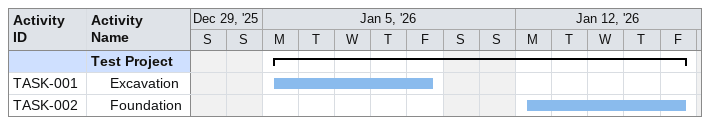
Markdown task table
| ID | Level | Task | Start | Finish |
|---|---|---|---|---|
|  | 1 | **Test Project** | 2026-01-05 | 2026-01-16 |
| TASK-001 | 2 | Excavation | 2026-01-05 | 2026-01-09 |
| TASK-002 | 2 | Foundation | 2026-01-12 | 2026-01-16 |
